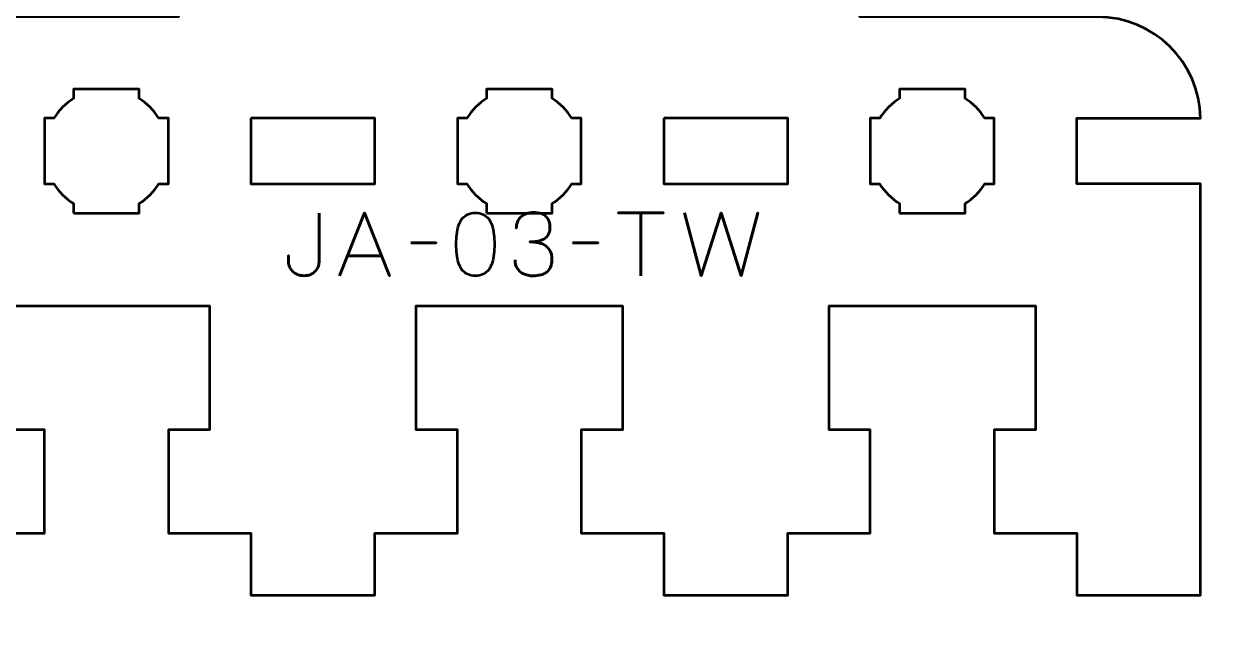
# Model space of a CAD drawing. Header units: centimetres. Extents: x -21 to 0, y -29.7 to 0.
# Drawn here: x -11 to -5.23, y -19.05 to -16.13 of the extents above; entities that cross this region are included whole.
import ezdxf

# ---------------------------------------------------------------- set-up
doc = ezdxf.new("R2010")
doc.units = ezdxf.units.CM
doc.header["$MEASUREMENT"] = 0
doc.layers.add('Layer 1', color=7, linetype='Continuous')

msp = doc.modelspace()

# ---------------------------------------------------------------- linework, layer by layer
at = {"layer": 'Layer 1', "color": 1, "lineweight": 53}
msp.add_open_spline([(-21.00003, -29.19995), (-21.00003, -29.19995), (-21.00003, -3.49992), (-21.00003, -3.49992), (-21.00003, -3.49992), (-21.00003, -3.41709), (-20.93286, -3.34992), (-20.85003, -3.34992), (-20.85003, -3.34992), (-20.7672, -3.34992), (-20.70003, -3.28275), (-20.70003, -3.19992), (-20.70003, -3.19992), (-20.70003, -3.11709), (-20.7672, -3.04992), (-20.85003, -3.04992), (-20.85003, -3.04992), (-20.93286, -3.04992), (-21.00003, -2.98275), (-21.00003, -2.89992), (-21.00003, -2.89992), (-21.00003, -2.81709), (-20.93286, -2.74992), (-20.85003, -2.74992), (-20.85003, -2.74992), (-20.7672, -2.74992), (-20.70003, -2.68275), (-20.70003, -2.59992), (-20.70003, -2.59992), (-20.70003, -2.51709), (-20.7672, -2.44992), (-20.85003, -2.44992), (-20.85003, -2.44992), (-20.93286, -2.44992), (-21.00003, -2.38275), (-21.00003, -2.29992), (-21.00003, -2.29992), (-21.00003, -2.21709), (-20.93286, -2.14992), (-20.85003, -2.14992), (-20.85003, -2.14992), (-20.7672, -2.14992), (-20.70003, -2.08275), (-20.70003, -1.99992), (-20.70003, -1.99992), (-20.70003, -1.91709), (-20.7672, -1.84992), (-20.85003, -1.84992), (-20.85003, -1.84992), (-20.93286, -1.84992), (-21.00003, -1.78275), (-21.00003, -1.69992), (-21.00003, -1.69992), (-21.00003, -1.61709), (-20.93286, -1.54992), (-20.85003, -1.54992), (-20.85003, -1.54992), (-20.7672, -1.54992), (-20.70003, -1.48275), (-20.70003, -1.39992), (-20.70003, -1.39992), (-20.70003, -1.31709), (-20.7672, -1.24992), (-20.85003, -1.24992), (-20.85003, -1.24992), (-20.93286, -1.24992), (-21.00003, -1.18275), (-21.00003, -1.09992), (-21.00003, -1.09992), (-21.00003, -1.09992), (-21.00003, -0.49992), (-21.00003, -0.49992), (-21.00003, -0.49992), (-21.00003, -0.22295), (-20.77694, 0.00004), (-20.49994, 0.00004), (-20.49994, 0.00004), (-20.49994, 0.00004), (-0.50008, 0.00004), (-0.50008, 0.00004), (-0.50008, 0.00004), (-0.22294, 0.00004), (0.00002, -0.22295), (0.00002, -0.49992), (0.00002, -0.49992), (0.00002, -0.49992), (0.00002, -29.19995), (0.00002, -29.19995), (0.00002, -29.19995), (0.00002, -29.47695), (-0.22294, -29.70004), (-0.50008, -29.70004), (-0.50008, -29.70004), (-0.50008, -29.70004), (-20.49994, -29.70004), (-20.49994, -29.70004), (-20.49994, -29.70004), (-20.77694, -29.70004), (-21.00003, -29.47695), (-21.00003, -29.19995)], degree=3, knots=[0, 0, 0, 0, 0.04, 0.04, 0.04, 0.04, 0.08, 0.08, 0.08, 0.08, 0.12, 0.12, 0.12, 0.12, 0.16, 0.16, 0.16, 0.16, 0.2, 0.2, 0.2, 0.2, 0.24, 0.24, 0.24, 0.24, 0.28, 0.28, 0.28, 0.28, 0.32, 0.32, 0.32, 0.32, 0.36, 0.36, 0.36, 0.36, 0.4, 0.4, 0.4, 0.4, 0.44, 0.44, 0.44, 0.44, 0.48, 0.48, 0.48, 0.48, 0.52, 0.52, 0.52, 0.52, 0.56, 0.56, 0.56, 0.56, 0.6, 0.6, 0.6, 0.6, 0.64, 0.64, 0.64, 0.64, 0.68, 0.68, 0.68, 0.68, 0.72, 0.72, 0.72, 0.72, 0.76, 0.76, 0.76, 0.76, 0.8, 0.8, 0.8, 0.8, 0.84, 0.84, 0.84, 0.84, 0.88, 0.88, 0.88, 0.88, 0.92, 0.92, 0.92, 0.92, 0.96, 0.96, 0.96, 0.96, 1, 1, 1, 1], dxfattribs=at)
at = {"layer": 'Layer 1', "lineweight": 53}
for points, knots in [([(-9.75005, -14.10001), (-10.02614, -14.10001), (-10.25005, -14.32392), (-10.25005, -14.60001), (-10.25005, -14.60001), (-10.25005, -14.60001), (-10.25005, -16.10001), (-10.25005, -16.10001), (-10.25005, -16.10001), (-10.25005, -16.10001), (-11.4001, -16.10001), (-11.4001, -16.10001), (-11.4001, -16.10001), (-11.67326, -16.10001), (-11.89532, -16.31921), (-11.9, -16.59126), (-11.9, -16.59126), (-11.9, -16.59126), (-11.3001, -16.59126), (-11.3001, -16.59126), (-11.3001, -16.59126), (-11.3001, -16.59126), (-11.3001, -16.90876), (-11.3001, -16.90876), (-11.3001, -16.90876), (-11.3001, -16.90876), (-11.89818, -16.90876), (-11.89818, -16.90876), (-11.89818, -16.90876), (-11.89818, -16.90876), (-11.8876, -18.90001), (-11.8876, -18.90001), (-11.8876, -18.90001), (-11.8876, -18.90001), (-11.3001, -18.90001), (-11.3001, -18.90001), (-11.3001, -18.90001), (-11.3001, -18.90001), (-11.3001, -18.60001), (-11.3001, -18.60001), (-11.3001, -18.60001), (-11.3001, -18.60001), (-10.90009, -18.60001), (-10.90009, -18.60001), (-10.90009, -18.60001), (-10.90009, -18.60001), (-10.90009, -18.10001), (-10.90009, -18.10001), (-10.90009, -18.10001), (-10.90009, -18.10001), (-11.10009, -18.1), (-11.10009, -18.1), (-11.10009, -18.1), (-11.10009, -18.1), (-11.10009, -17.50001), (-11.10009, -17.50001), (-11.10009, -17.50001), (-10.71676, -17.50001), (-10.48341, -17.50001), (-10.10008, -17.50001), (-10.10008, -17.50001), (-10.10008, -17.50001), (-10.10008, -18.1), (-10.10008, -18.1), (-10.10008, -18.1), (-10.10008, -18.1), (-10.30008, -18.10001), (-10.30008, -18.10001), (-10.30008, -18.10001), (-10.30008, -18.10001), (-10.30008, -18.60002), (-10.30008, -18.60002), (-10.30008, -18.60002), (-10.30008, -18.60002), (-9.90007, -18.60001), (-9.90007, -18.60001), (-9.90007, -18.60001), (-9.90007, -18.60001), (-9.90007, -18.90001), (-9.90007, -18.90001), (-9.90007, -18.90001), (-9.90007, -18.90001), (-9.30006, -18.90001), (-9.30006, -18.90001), (-9.30006, -18.90001), (-9.30006, -18.90001), (-9.30006, -18.60001), (-9.30006, -18.60001), (-9.30006, -18.60001), (-9.30006, -18.60001), (-8.90006, -18.60001), (-8.90006, -18.60001), (-8.90006, -18.60001), (-8.90006, -18.60001), (-8.90006, -18.10001), (-8.90006, -18.10001), (-8.90006, -18.10001), (-8.90006, -18.10001), (-9.10006, -18.1), (-9.10006, -18.1), (-9.10006, -18.1), (-9.10006, -18.1), (-9.10006, -17.50001), (-9.10006, -17.50001), (-9.10006, -17.50001), (-8.71672, -17.50001), (-8.48338, -17.50001), (-8.10004, -17.50001), (-8.10004, -17.50001), (-8.10004, -17.50001), (-8.10004, -18.1), (-8.10004, -18.1), (-8.10004, -18.1), (-8.10004, -18.1), (-8.30004, -18.10001), (-8.30004, -18.10001), (-8.30004, -18.10001), (-8.30004, -18.10001), (-8.30004, -18.60002), (-8.30004, -18.60002), (-8.30004, -18.60002), (-8.30004, -18.60002), (-7.90004, -18.60001), (-7.90004, -18.60001), (-7.90004, -18.60001), (-7.90004, -18.60001), (-7.90004, -18.90001), (-7.90004, -18.90001), (-7.90004, -18.90001), (-7.90004, -18.90001), (-7.30003, -18.90001), (-7.30003, -18.90001), (-7.30003, -18.90001), (-7.30003, -18.90001), (-7.30003, -18.60001), (-7.30003, -18.60001), (-7.30003, -18.60001), (-7.30003, -18.60001), (-6.90002, -18.60001), (-6.90002, -18.60001), (-6.90002, -18.60001), (-6.90002, -18.60001), (-6.90002, -18.10001), (-6.90002, -18.10001), (-6.90002, -18.10001), (-6.90002, -18.10001), (-7.10002, -18.1), (-7.10002, -18.1), (-7.10002, -18.1), (-7.10002, -18.1), (-7.10002, -17.50001), (-7.10002, -17.50001), (-7.10002, -17.50001), (-6.71669, -17.50001), (-6.48334, -17.50001), (-6.10001, -17.50001), (-6.10001, -17.50001), (-6.10001, -17.50001), (-6.10001, -18.1), (-6.10001, -18.1), (-6.10001, -18.1), (-6.10001, -18.1), (-6.30001, -18.10001), (-6.30001, -18.10001), (-6.30001, -18.10001), (-6.30001, -18.10001), (-6.30001, -18.60002), (-6.30001, -18.60002), (-6.30001, -18.60002), (-6.30001, -18.60002), (-5.9, -18.60001), (-5.9, -18.60001), (-5.9, -18.60001), (-5.9, -18.60001), (-5.9, -18.90001), (-5.9, -18.90001), (-5.9, -18.90001), (-5.9, -18.90001), (-5.29999, -18.90001), (-5.29999, -18.90001), (-5.29999, -18.90001), (-5.29999, -18.90001), (-5.29999, -18.60001), (-5.29999, -18.60001), (-5.29999, -18.60001), (-5.29999, -18.60001), (-5.29999, -18.60002), (-5.29999, -18.60002), (-5.29999, -18.60002), (-5.29999, -18.60002), (-5.29999, -16.90876), (-5.29999, -16.90876), (-5.29999, -16.90876), (-5.29999, -16.90876), (-5.9, -16.90876), (-5.9, -16.90876), (-5.9, -16.90876), (-5.9, -16.90876), (-5.9, -16.59126), (-5.9, -16.59126), (-5.9, -16.59126), (-5.9, -16.59126), (-5.3001, -16.59126), (-5.3001, -16.59126), (-5.3001, -16.59126), (-5.30478, -16.31921), (-5.52684, -16.10001), (-5.8, -16.10001), (-5.8, -16.10001), (-5.8, -16.10001), (-6.95005, -16.10001), (-6.95005, -16.10001), (-6.95005, -16.10001), (-6.95005, -16.10001), (-6.95005, -14.60001), (-6.95005, -14.60001), (-6.95005, -14.60001), (-6.95005, -14.32392), (-7.17396, -14.10001), (-7.45005, -14.10001)], [0, 0, 0, 0, 0.0181818, 0.0181818, 0.0181818, 0.0181818, 0.0363636, 0.0363636, 0.0363636, 0.0363636, 0.0545455, 0.0545455, 0.0545455, 0.0545455, 0.0727273, 0.0727273, 0.0727273, 0.0727273, 0.0909091, 0.0909091, 0.0909091, 0.0909091, 0.1090909, 0.1090909, 0.1090909, 0.1090909, 0.1272727, 0.1272727, 0.1272727, 0.1272727, 0.1454545, 0.1454545, 0.1454545, 0.1454545, 0.1636364, 0.1636364, 0.1636364, 0.1636364, 0.1818182, 0.1818182, 0.1818182, 0.1818182, 0.2, 0.2, 0.2, 0.2, 0.2181818, 0.2181818, 0.2181818, 0.2181818, 0.2363636, 0.2363636, 0.2363636, 0.2363636, 0.2545455, 0.2545455, 0.2545455, 0.2545455, 0.2727273, 0.2727273, 0.2727273, 0.2727273, 0.2909091, 0.2909091, 0.2909091, 0.2909091, 0.3090909, 0.3090909, 0.3090909, 0.3090909, 0.3272727, 0.3272727, 0.3272727, 0.3272727, 0.3454545, 0.3454545, 0.3454545, 0.3454545, 0.3636364, 0.3636364, 0.3636364, 0.3636364, 0.3818182, 0.3818182, 0.3818182, 0.3818182, 0.4, 0.4, 0.4, 0.4, 0.4181818, 0.4181818, 0.4181818, 0.4181818, 0.4363636, 0.4363636, 0.4363636, 0.4363636, 0.4545455, 0.4545455, 0.4545455, 0.4545455, 0.4727273, 0.4727273, 0.4727273, 0.4727273, 0.4909091, 0.4909091, 0.4909091, 0.4909091, 0.5090909, 0.5090909, 0.5090909, 0.5090909, 0.5272727, 0.5272727, 0.5272727, 0.5272727, 0.5454545, 0.5454545, 0.5454545, 0.5454545, 0.5636364, 0.5636364, 0.5636364, 0.5636364, 0.5818182, 0.5818182, 0.5818182, 0.5818182, 0.6, 0.6, 0.6, 0.6, 0.6181818, 0.6181818, 0.6181818, 0.6181818, 0.6363636, 0.6363636, 0.6363636, 0.6363636, 0.6545455, 0.6545455, 0.6545455, 0.6545455, 0.6727273, 0.6727273, 0.6727273, 0.6727273, 0.6909091, 0.6909091, 0.6909091, 0.6909091, 0.7090909, 0.7090909, 0.7090909, 0.7090909, 0.7272727, 0.7272727, 0.7272727, 0.7272727, 0.7454545, 0.7454545, 0.7454545, 0.7454545, 0.7636364, 0.7636364, 0.7636364, 0.7636364, 0.7818182, 0.7818182, 0.7818182, 0.7818182, 0.8, 0.8, 0.8, 0.8, 0.8181818, 0.8181818, 0.8181818, 0.8181818, 0.8363636, 0.8363636, 0.8363636, 0.8363636, 0.8545455, 0.8545455, 0.8545455, 0.8545455, 0.8727273, 0.8727273, 0.8727273, 0.8727273, 0.8909091, 0.8909091, 0.8909091, 0.8909091, 0.9090909, 0.9090909, 0.9090909, 0.9090909, 0.9272727, 0.9272727, 0.9272727, 0.9272727, 0.9454545, 0.9454545, 0.9454545, 0.9454545, 0.9636364, 0.9636364, 0.9636364, 0.9636364, 0.9818182, 0.9818182, 0.9818182, 0.9818182, 1, 1, 1, 1]), ([(-10.75884, -17.05001), (-10.75884, -17.05001), (-10.75884, -17.00457), (-10.75884, -17.00457), (-10.75884, -17.00457), (-10.7976, -16.98034), (-10.83042, -16.94751), (-10.85465, -16.90876), (-10.85465, -16.90876), (-10.85465, -16.90876), (-10.90009, -16.90876), (-10.90009, -16.90876), (-10.90009, -16.90876), (-10.90009, -16.90876), (-10.90009, -16.75001), (-10.90009, -16.75001), (-10.90009, -16.75001), (-10.90009, -16.75001), (-10.90009, -16.59126), (-10.90009, -16.59126), (-10.90009, -16.59126), (-10.90009, -16.59126), (-10.85465, -16.59126), (-10.85465, -16.59126), (-10.85465, -16.59126), (-10.83042, -16.55251), (-10.7976, -16.51968), (-10.75884, -16.49545), (-10.75884, -16.49545), (-10.75884, -16.49545), (-10.75884, -16.45001), (-10.75884, -16.45001), (-10.75884, -16.45001), (-10.75884, -16.45001), (-10.60008, -16.45001), (-10.60008, -16.45001), (-10.60008, -16.45001), (-10.60008, -16.45001), (-10.44133, -16.45001), (-10.44133, -16.45001), (-10.44133, -16.45001), (-10.44133, -16.45001), (-10.44133, -16.49545), (-10.44133, -16.49545), (-10.44133, -16.49545), (-10.40257, -16.51968), (-10.36975, -16.55251), (-10.34552, -16.59126), (-10.34552, -16.59126), (-10.34552, -16.59126), (-10.30008, -16.59126), (-10.30008, -16.59126), (-10.30008, -16.59126), (-10.30008, -16.59126), (-10.30008, -16.75001), (-10.30008, -16.75001), (-10.30008, -16.75001), (-10.30008, -16.75001), (-10.30008, -16.90876), (-10.30008, -16.90876), (-10.30008, -16.90876), (-10.30008, -16.90876), (-10.34552, -16.90876), (-10.34552, -16.90876), (-10.34552, -16.90876), (-10.36975, -16.94751), (-10.40257, -16.98034), (-10.44133, -17.00457), (-10.44133, -17.00457), (-10.44133, -17.00457), (-10.44133, -17.05001), (-10.44133, -17.05001), (-10.44133, -17.05001), (-10.44133, -17.05001), (-10.60008, -17.05001), (-10.60008, -17.05001), (-10.60008, -17.05001), (-10.60008, -17.05001), (-10.75884, -17.05001), (-10.75884, -17.05001)], [0, 0, 0, 0, 0.05, 0.05, 0.05, 0.05, 0.1, 0.1, 0.1, 0.1, 0.15, 0.15, 0.15, 0.15, 0.2, 0.2, 0.2, 0.2, 0.25, 0.25, 0.25, 0.25, 0.3, 0.3, 0.3, 0.3, 0.35, 0.35, 0.35, 0.35, 0.4, 0.4, 0.4, 0.4, 0.45, 0.45, 0.45, 0.45, 0.5, 0.5, 0.5, 0.5, 0.55, 0.55, 0.55, 0.55, 0.6, 0.6, 0.6, 0.6, 0.65, 0.65, 0.65, 0.65, 0.7, 0.7, 0.7, 0.7, 0.75, 0.75, 0.75, 0.75, 0.8, 0.8, 0.8, 0.8, 0.85, 0.85, 0.85, 0.85, 0.9, 0.9, 0.9, 0.9, 0.95, 0.95, 0.95, 0.95, 1, 1, 1, 1]), ([(-8.7588, -17.05001), (-8.7588, -17.05001), (-8.7588, -17.00457), (-8.7588, -17.00457), (-8.7588, -17.00457), (-8.79756, -16.98034), (-8.83038, -16.94751), (-8.85461, -16.90876), (-8.85461, -16.90876), (-8.85461, -16.90876), (-8.90006, -16.90876), (-8.90006, -16.90876), (-8.90006, -16.90876), (-8.90006, -16.90876), (-8.90006, -16.75001), (-8.90006, -16.75001), (-8.90006, -16.75001), (-8.90006, -16.75001), (-8.90006, -16.59126), (-8.90006, -16.59126), (-8.90006, -16.59126), (-8.90006, -16.59126), (-8.85461, -16.59126), (-8.85461, -16.59126), (-8.85461, -16.59126), (-8.83038, -16.55251), (-8.79756, -16.51968), (-8.7588, -16.49545), (-8.7588, -16.49545), (-8.7588, -16.49545), (-8.7588, -16.45001), (-8.7588, -16.45001), (-8.7588, -16.45001), (-8.7588, -16.45001), (-8.60005, -16.45001), (-8.60005, -16.45001), (-8.60005, -16.45001), (-8.60005, -16.45001), (-8.4413, -16.45001), (-8.4413, -16.45001), (-8.4413, -16.45001), (-8.4413, -16.45001), (-8.4413, -16.49545), (-8.4413, -16.49545), (-8.4413, -16.49545), (-8.40254, -16.51968), (-8.36972, -16.55251), (-8.34549, -16.59126), (-8.34549, -16.59126), (-8.34549, -16.59126), (-8.30004, -16.59126), (-8.30004, -16.59126), (-8.30004, -16.59126), (-8.30004, -16.59126), (-8.30004, -16.75001), (-8.30004, -16.75001), (-8.30004, -16.75001), (-8.30004, -16.75001), (-8.30004, -16.90876), (-8.30004, -16.90876), (-8.30004, -16.90876), (-8.30004, -16.90876), (-8.34549, -16.90876), (-8.34549, -16.90876), (-8.34549, -16.90876), (-8.36972, -16.94751), (-8.40254, -16.98034), (-8.4413, -17.00457), (-8.4413, -17.00457), (-8.4413, -17.00457), (-8.4413, -17.05001), (-8.4413, -17.05001), (-8.4413, -17.05001), (-8.4413, -17.05001), (-8.60005, -17.05001), (-8.60005, -17.05001), (-8.60005, -17.05001), (-8.60005, -17.05001), (-8.7588, -17.05001), (-8.7588, -17.05001)], [0, 0, 0, 0, 0.05, 0.05, 0.05, 0.05, 0.1, 0.1, 0.1, 0.1, 0.15, 0.15, 0.15, 0.15, 0.2, 0.2, 0.2, 0.2, 0.25, 0.25, 0.25, 0.25, 0.3, 0.3, 0.3, 0.3, 0.35, 0.35, 0.35, 0.35, 0.4, 0.4, 0.4, 0.4, 0.45, 0.45, 0.45, 0.45, 0.5, 0.5, 0.5, 0.5, 0.55, 0.55, 0.55, 0.55, 0.6, 0.6, 0.6, 0.6, 0.65, 0.65, 0.65, 0.65, 0.7, 0.7, 0.7, 0.7, 0.75, 0.75, 0.75, 0.75, 0.8, 0.8, 0.8, 0.8, 0.85, 0.85, 0.85, 0.85, 0.9, 0.9, 0.9, 0.9, 0.95, 0.95, 0.95, 0.95, 1, 1, 1, 1]), ([(-6.75877, -17.05001), (-6.75877, -17.05001), (-6.75877, -17.00457), (-6.75877, -17.00457), (-6.75877, -17.00457), (-6.79753, -16.98034), (-6.83035, -16.94751), (-6.85458, -16.90876), (-6.85458, -16.90876), (-6.85458, -16.90876), (-6.90002, -16.90876), (-6.90002, -16.90876), (-6.90002, -16.90876), (-6.90002, -16.90876), (-6.90002, -16.75001), (-6.90002, -16.75001), (-6.90002, -16.75001), (-6.90002, -16.75001), (-6.90002, -16.59126), (-6.90002, -16.59126), (-6.90002, -16.59126), (-6.90002, -16.59126), (-6.85458, -16.59126), (-6.85458, -16.59126), (-6.85458, -16.59126), (-6.83035, -16.55251), (-6.79753, -16.51968), (-6.75877, -16.49545), (-6.75877, -16.49545), (-6.75877, -16.49545), (-6.75877, -16.45001), (-6.75877, -16.45001), (-6.75877, -16.45001), (-6.75877, -16.45001), (-6.60002, -16.45001), (-6.60002, -16.45001), (-6.60002, -16.45001), (-6.60002, -16.45001), (-6.44126, -16.45001), (-6.44126, -16.45001), (-6.44126, -16.45001), (-6.44126, -16.45001), (-6.44126, -16.49545), (-6.44126, -16.49545), (-6.44126, -16.49545), (-6.4025, -16.51968), (-6.36968, -16.55251), (-6.34545, -16.59126), (-6.34545, -16.59126), (-6.34545, -16.59126), (-6.30001, -16.59126), (-6.30001, -16.59126), (-6.30001, -16.59126), (-6.30001, -16.59126), (-6.30001, -16.75001), (-6.30001, -16.75001), (-6.30001, -16.75001), (-6.30001, -16.75001), (-6.30001, -16.90876), (-6.30001, -16.90876), (-6.30001, -16.90876), (-6.30001, -16.90876), (-6.34545, -16.90876), (-6.34545, -16.90876), (-6.34545, -16.90876), (-6.36968, -16.94751), (-6.4025, -16.98034), (-6.44126, -17.00457), (-6.44126, -17.00457), (-6.44126, -17.00457), (-6.44126, -17.05001), (-6.44126, -17.05001), (-6.44126, -17.05001), (-6.44126, -17.05001), (-6.60002, -17.05001), (-6.60002, -17.05001), (-6.60002, -17.05001), (-6.60002, -17.05001), (-6.75877, -17.05001), (-6.75877, -17.05001)], [0, 0, 0, 0, 0.05, 0.05, 0.05, 0.05, 0.1, 0.1, 0.1, 0.1, 0.15, 0.15, 0.15, 0.15, 0.2, 0.2, 0.2, 0.2, 0.25, 0.25, 0.25, 0.25, 0.3, 0.3, 0.3, 0.3, 0.35, 0.35, 0.35, 0.35, 0.4, 0.4, 0.4, 0.4, 0.45, 0.45, 0.45, 0.45, 0.5, 0.5, 0.5, 0.5, 0.55, 0.55, 0.55, 0.55, 0.6, 0.6, 0.6, 0.6, 0.65, 0.65, 0.65, 0.65, 0.7, 0.7, 0.7, 0.7, 0.75, 0.75, 0.75, 0.75, 0.8, 0.8, 0.8, 0.8, 0.85, 0.85, 0.85, 0.85, 0.9, 0.9, 0.9, 0.9, 0.95, 0.95, 0.95, 0.95, 1, 1, 1, 1]), ([(-9.90007, -16.59126), (-9.90007, -16.59126), (-9.30006, -16.59126), (-9.30006, -16.59126), (-9.30006, -16.59126), (-9.30006, -16.59126), (-9.30006, -16.90876), (-9.30006, -16.90876), (-9.30006, -16.90876), (-9.30006, -16.90876), (-9.90007, -16.90876), (-9.90007, -16.90876), (-9.90007, -16.90876), (-9.90007, -16.90876), (-9.90007, -16.59126), (-9.90007, -16.59126)], [0, 0, 0, 0, 0.25, 0.25, 0.25, 0.25, 0.5, 0.5, 0.5, 0.5, 0.75, 0.75, 0.75, 0.75, 1, 1, 1, 1]), ([(-7.90004, -16.59126), (-7.90004, -16.59126), (-7.30003, -16.59126), (-7.30003, -16.59126), (-7.30003, -16.59126), (-7.30003, -16.59126), (-7.30003, -16.90876), (-7.30003, -16.90876), (-7.30003, -16.90876), (-7.30003, -16.90876), (-7.90004, -16.90876), (-7.90004, -16.90876), (-7.90004, -16.90876), (-7.90004, -16.90876), (-7.90004, -16.59126), (-7.90004, -16.59126)], [0, 0, 0, 0, 0.25, 0.25, 0.25, 0.25, 0.5, 0.5, 0.5, 0.5, 0.75, 0.75, 0.75, 0.75, 1, 1, 1, 1])]:
    msp.add_open_spline(points, degree=3, knots=knots, dxfattribs=at)
at = {"layer": 'Layer 1', "color": 5, "lineweight": 53}
for points, knots in [([(-9.5697, -17.05037), (-9.5697, -17.05037), (-9.57012, -17.28744), (-9.57012, -17.28744), (-9.57012, -17.28744), (-9.57012, -17.29513), (-9.57175, -17.30289), (-9.57485, -17.31058), (-9.57485, -17.31058), (-9.57803, -17.31834), (-9.58268, -17.3254), (-9.58882, -17.33189), (-9.58882, -17.33189), (-9.59503, -17.33831), (-9.60258, -17.34353), (-9.61154, -17.34741), (-9.61154, -17.34741), (-9.62057, -17.35136), (-9.63087, -17.35334), (-9.64251, -17.35348), (-9.64251, -17.35348), (-9.65416, -17.35348), (-9.66467, -17.35157), (-9.67398, -17.34783), (-9.67398, -17.34783), (-9.6833, -17.34402), (-9.69127, -17.33894), (-9.69783, -17.33252), (-9.69783, -17.33252), (-9.70446, -17.3261), (-9.70947, -17.31905), (-9.713, -17.31121), (-9.713, -17.31121), (-9.71653, -17.30338), (-9.71829, -17.29548), (-9.71829, -17.28744), (-9.71829, -17.28744), (-9.71829, -17.28744), (-9.71829, -17.25611), (-9.71829, -17.25611), (-9.71829, -17.25611), (-9.71829, -17.25611), (-9.71829, -17.28744), (-9.71829, -17.28744), (-9.71829, -17.28744), (-9.71829, -17.29548), (-9.71653, -17.30338), (-9.713, -17.31121), (-9.713, -17.31121), (-9.70947, -17.31905), (-9.70446, -17.3261), (-9.69783, -17.33252), (-9.69783, -17.33252), (-9.69127, -17.33894), (-9.6833, -17.34402), (-9.67398, -17.34783), (-9.67398, -17.34783), (-9.66467, -17.35157), (-9.65416, -17.35348), (-9.64251, -17.35348), (-9.64251, -17.35348), (-9.63087, -17.35334), (-9.62057, -17.35136), (-9.61154, -17.34741), (-9.61154, -17.34741), (-9.60258, -17.34353), (-9.59503, -17.33831), (-9.58882, -17.33189), (-9.58882, -17.33189), (-9.58268, -17.3254), (-9.57803, -17.31834), (-9.57485, -17.31058), (-9.57485, -17.31058), (-9.57175, -17.30289), (-9.57012, -17.29513), (-9.57012, -17.28744), (-9.57012, -17.28744), (-9.57012, -17.28744), (-9.5697, -17.05037), (-9.5697, -17.05037)], [0, 0, 0, 0, 0.05, 0.05, 0.05, 0.05, 0.1, 0.1, 0.1, 0.1, 0.15, 0.15, 0.15, 0.15, 0.2, 0.2, 0.2, 0.2, 0.25, 0.25, 0.25, 0.25, 0.3, 0.3, 0.3, 0.3, 0.35, 0.35, 0.35, 0.35, 0.4, 0.4, 0.4, 0.4, 0.45, 0.45, 0.45, 0.45, 0.5, 0.5, 0.5, 0.5, 0.55, 0.55, 0.55, 0.55, 0.6, 0.6, 0.6, 0.6, 0.65, 0.65, 0.65, 0.65, 0.7, 0.7, 0.7, 0.7, 0.75, 0.75, 0.75, 0.75, 0.8, 0.8, 0.8, 0.8, 0.85, 0.85, 0.85, 0.85, 0.9, 0.9, 0.9, 0.9, 0.95, 0.95, 0.95, 0.95, 1, 1, 1, 1]), ([(-9.47149, -17.3539), (-9.47149, -17.3539), (-9.35042, -17.04868), (-9.35042, -17.04868), (-9.35042, -17.04868), (-9.35042, -17.04868), (-9.22892, -17.3539), (-9.22892, -17.3539), (-9.22892, -17.3539), (-9.22892, -17.3539), (-9.35042, -17.04868), (-9.35042, -17.04868), (-9.35042, -17.04868), (-9.35042, -17.04868), (-9.47149, -17.3539), (-9.47149, -17.3539)], [0, 0, 0, 0, 0.25, 0.25, 0.25, 0.25, 0.5, 0.5, 0.5, 0.5, 0.75, 0.75, 0.75, 0.75, 1, 1, 1, 1]), ([(-8.8132, -17.3539), (-8.79839, -17.35383), (-8.78562, -17.35122), (-8.77496, -17.34614), (-8.77496, -17.34614), (-8.76438, -17.34106), (-8.75556, -17.33379), (-8.74851, -17.32455), (-8.74851, -17.32455), (-8.74152, -17.31524), (-8.73602, -17.30423), (-8.73193, -17.29153), (-8.73193, -17.29153), (-8.7279, -17.27883), (-8.72501, -17.26493), (-8.72339, -17.24969), (-8.72339, -17.24969), (-8.72169, -17.23445), (-8.72085, -17.21843), (-8.72092, -17.2015), (-8.72092, -17.2015), (-8.72085, -17.18464), (-8.72169, -17.16862), (-8.72339, -17.15345), (-8.72339, -17.15345), (-8.72501, -17.13828), (-8.7279, -17.12431), (-8.73193, -17.11161), (-8.73193, -17.11161), (-8.73602, -17.09898), (-8.74152, -17.08798), (-8.74851, -17.07859), (-8.74851, -17.07859), (-8.75556, -17.06928), (-8.76438, -17.06201), (-8.77496, -17.05693), (-8.77496, -17.05693), (-8.78562, -17.05178), (-8.79839, -17.04917), (-8.8132, -17.0491), (-8.8132, -17.0491), (-8.82802, -17.04917), (-8.84079, -17.05178), (-8.85145, -17.05693), (-8.85145, -17.05693), (-8.86203, -17.06201), (-8.87085, -17.06928), (-8.8779, -17.07859), (-8.8779, -17.07859), (-8.88489, -17.08798), (-8.89039, -17.09898), (-8.89448, -17.11161), (-8.89448, -17.11161), (-8.89851, -17.12431), (-8.9014, -17.13828), (-8.90302, -17.15345), (-8.90302, -17.15345), (-8.90471, -17.16862), (-8.90556, -17.18464), (-8.90549, -17.2015), (-8.90549, -17.2015), (-8.90556, -17.21843), (-8.90471, -17.23445), (-8.90302, -17.24969), (-8.90302, -17.24969), (-8.9014, -17.26493), (-8.89851, -17.27883), (-8.89448, -17.29153), (-8.89448, -17.29153), (-8.89039, -17.30423), (-8.88489, -17.31524), (-8.8779, -17.32455), (-8.8779, -17.32455), (-8.87085, -17.33379), (-8.86203, -17.34106), (-8.85145, -17.34614), (-8.85145, -17.34614), (-8.84079, -17.35122), (-8.82802, -17.35383), (-8.8132, -17.3539)], [0, 0, 0, 0, 0.05, 0.05, 0.05, 0.05, 0.1, 0.1, 0.1, 0.1, 0.15, 0.15, 0.15, 0.15, 0.2, 0.2, 0.2, 0.2, 0.25, 0.25, 0.25, 0.25, 0.3, 0.3, 0.3, 0.3, 0.35, 0.35, 0.35, 0.35, 0.4, 0.4, 0.4, 0.4, 0.45, 0.45, 0.45, 0.45, 0.5, 0.5, 0.5, 0.5, 0.55, 0.55, 0.55, 0.55, 0.6, 0.6, 0.6, 0.6, 0.65, 0.65, 0.65, 0.65, 0.7, 0.7, 0.7, 0.7, 0.75, 0.75, 0.75, 0.75, 0.8, 0.8, 0.8, 0.8, 0.85, 0.85, 0.85, 0.85, 0.9, 0.9, 0.9, 0.9, 0.95, 0.95, 0.95, 0.95, 1, 1, 1, 1]), ([(-8.8132, -17.3539), (-8.79839, -17.35383), (-8.78562, -17.35122), (-8.77496, -17.34614), (-8.77496, -17.34614), (-8.76438, -17.34106), (-8.75556, -17.33379), (-8.74851, -17.32455), (-8.74851, -17.32455), (-8.74152, -17.31524), (-8.73602, -17.30423), (-8.73193, -17.29153), (-8.73193, -17.29153), (-8.7279, -17.27883), (-8.72501, -17.26493), (-8.72339, -17.24969), (-8.72339, -17.24969), (-8.72169, -17.23445), (-8.72085, -17.21843), (-8.72092, -17.2015), (-8.72092, -17.2015), (-8.72085, -17.18464), (-8.72169, -17.16862), (-8.72339, -17.15345), (-8.72339, -17.15345), (-8.72501, -17.13828), (-8.7279, -17.12431), (-8.73193, -17.11161), (-8.73193, -17.11161), (-8.73602, -17.09898), (-8.74152, -17.08798), (-8.74851, -17.07859), (-8.74851, -17.07859), (-8.75556, -17.06928), (-8.76438, -17.06201), (-8.77496, -17.05693), (-8.77496, -17.05693), (-8.78562, -17.05178), (-8.79839, -17.04917), (-8.8132, -17.0491), (-8.8132, -17.0491), (-8.82802, -17.04917), (-8.84079, -17.05178), (-8.85145, -17.05693), (-8.85145, -17.05693), (-8.86203, -17.06201), (-8.87085, -17.06928), (-8.8779, -17.07859), (-8.8779, -17.07859), (-8.88489, -17.08798), (-8.89039, -17.09898), (-8.89448, -17.11161), (-8.89448, -17.11161), (-8.89851, -17.12431), (-8.9014, -17.13828), (-8.90302, -17.15345), (-8.90302, -17.15345), (-8.90471, -17.16862), (-8.90556, -17.18464), (-8.90549, -17.2015), (-8.90549, -17.2015), (-8.90556, -17.21843), (-8.90471, -17.23445), (-8.90302, -17.24969), (-8.90302, -17.24969), (-8.9014, -17.26493), (-8.89851, -17.27883), (-8.89448, -17.29153), (-8.89448, -17.29153), (-8.89039, -17.30423), (-8.88489, -17.31524), (-8.8779, -17.32455), (-8.8779, -17.32455), (-8.87085, -17.33379), (-8.86203, -17.34106), (-8.85145, -17.34614), (-8.85145, -17.34614), (-8.84079, -17.35122), (-8.82802, -17.35383), (-8.8132, -17.3539)], [0, 0, 0, 0, 0.05, 0.05, 0.05, 0.05, 0.1, 0.1, 0.1, 0.1, 0.15, 0.15, 0.15, 0.15, 0.2, 0.2, 0.2, 0.2, 0.25, 0.25, 0.25, 0.25, 0.3, 0.3, 0.3, 0.3, 0.35, 0.35, 0.35, 0.35, 0.4, 0.4, 0.4, 0.4, 0.45, 0.45, 0.45, 0.45, 0.5, 0.5, 0.5, 0.5, 0.55, 0.55, 0.55, 0.55, 0.6, 0.6, 0.6, 0.6, 0.65, 0.65, 0.65, 0.65, 0.7, 0.7, 0.7, 0.7, 0.75, 0.75, 0.75, 0.75, 0.8, 0.8, 0.8, 0.8, 0.85, 0.85, 0.85, 0.85, 0.9, 0.9, 0.9, 0.9, 0.95, 0.95, 0.95, 0.95, 1, 1, 1, 1]), ([(-8.62058, -17.27728), (-8.62051, -17.29252), (-8.61698, -17.30578), (-8.61, -17.31728), (-8.61, -17.31728), (-8.60301, -17.32871), (-8.59306, -17.33767), (-8.58008, -17.34409), (-8.58008, -17.34409), (-8.5671, -17.35051), (-8.55151, -17.35376), (-8.53337, -17.3539), (-8.53337, -17.3539), (-8.51976, -17.3539), (-8.50741, -17.35249), (-8.49619, -17.34953), (-8.49619, -17.34953), (-8.48504, -17.34656), (-8.47545, -17.34198), (-8.46733, -17.3357), (-8.46733, -17.3357), (-8.45922, -17.32942), (-8.45301, -17.3213), (-8.44857, -17.31143), (-8.44857, -17.31143), (-8.44419, -17.30148), (-8.44201, -17.28955), (-8.44194, -17.27558), (-8.44194, -17.27558), (-8.44186, -17.25696), (-8.44567, -17.24122), (-8.45322, -17.22845), (-8.45322, -17.22845), (-8.46077, -17.21568), (-8.47249, -17.20609), (-8.48822, -17.19953), (-8.48822, -17.19953), (-8.50395, -17.19296), (-8.52413, -17.18965), (-8.54861, -17.18965), (-8.54861, -17.18965), (-8.53034, -17.18972), (-8.51503, -17.18803), (-8.50254, -17.18457), (-8.50254, -17.18457), (-8.49012, -17.18111), (-8.48018, -17.17624), (-8.4727, -17.16989), (-8.4727, -17.16989), (-8.46522, -17.16361), (-8.45979, -17.15613), (-8.45654, -17.14753), (-8.45654, -17.14753), (-8.45322, -17.13899), (-8.4516, -17.12961), (-8.45167, -17.11938), (-8.45167, -17.11938), (-8.4516, -17.10914), (-8.45301, -17.09969), (-8.45583, -17.09094), (-8.45583, -17.09094), (-8.45859, -17.08219), (-8.4631, -17.0745), (-8.46924, -17.06794), (-8.46924, -17.06794), (-8.47538, -17.06138), (-8.48349, -17.05623), (-8.49344, -17.05256), (-8.49344, -17.05256), (-8.50346, -17.04889), (-8.51567, -17.04706), (-8.52999, -17.04699), (-8.52999, -17.04699), (-8.54424, -17.04706), (-8.55673, -17.04917), (-8.56731, -17.05327), (-8.56731, -17.05327), (-8.57797, -17.05736), (-8.58671, -17.06293), (-8.59377, -17.07006), (-8.59377, -17.07006), (-8.60075, -17.07718), (-8.60598, -17.0853), (-8.60943, -17.09447), (-8.60943, -17.09447), (-8.61296, -17.10364), (-8.61465, -17.11338), (-8.61465, -17.12361), (-8.61465, -17.12361), (-8.61465, -17.11338), (-8.61296, -17.10364), (-8.60943, -17.09447), (-8.60943, -17.09447), (-8.60598, -17.0853), (-8.60075, -17.07718), (-8.59377, -17.07006), (-8.59377, -17.07006), (-8.58671, -17.06293), (-8.57797, -17.05736), (-8.56731, -17.05327), (-8.56731, -17.05327), (-8.55673, -17.04917), (-8.54424, -17.04706), (-8.52999, -17.04699), (-8.52999, -17.04699), (-8.51567, -17.04706), (-8.50346, -17.04889), (-8.49344, -17.05256), (-8.49344, -17.05256), (-8.48349, -17.05623), (-8.47538, -17.06138), (-8.46924, -17.06794), (-8.46924, -17.06794), (-8.4631, -17.0745), (-8.45859, -17.08219), (-8.45583, -17.09094), (-8.45583, -17.09094), (-8.45301, -17.09969), (-8.4516, -17.10914), (-8.45167, -17.11938), (-8.45167, -17.11938), (-8.4516, -17.12961), (-8.45322, -17.13899), (-8.45654, -17.14753), (-8.45654, -17.14753), (-8.45979, -17.15613), (-8.46522, -17.16361), (-8.4727, -17.16989), (-8.4727, -17.16989), (-8.48018, -17.17624), (-8.49012, -17.18111), (-8.50254, -17.18457), (-8.50254, -17.18457), (-8.51503, -17.18803), (-8.53034, -17.18972), (-8.54861, -17.18965), (-8.54861, -17.18965), (-8.52413, -17.18965), (-8.50395, -17.19296), (-8.48822, -17.19953), (-8.48822, -17.19953), (-8.47249, -17.20609), (-8.46077, -17.21568), (-8.45322, -17.22845), (-8.45322, -17.22845), (-8.44567, -17.24122), (-8.44186, -17.25696), (-8.44194, -17.27558), (-8.44194, -17.27558), (-8.44201, -17.28955), (-8.44419, -17.30148), (-8.44857, -17.31143), (-8.44857, -17.31143), (-8.45301, -17.3213), (-8.45922, -17.32942), (-8.46733, -17.3357), (-8.46733, -17.3357), (-8.47545, -17.34198), (-8.48504, -17.34656), (-8.49619, -17.34953), (-8.49619, -17.34953), (-8.50741, -17.35249), (-8.51976, -17.3539), (-8.53337, -17.3539), (-8.53337, -17.3539), (-8.55151, -17.35376), (-8.5671, -17.35051), (-8.58008, -17.34409), (-8.58008, -17.34409), (-8.59306, -17.33767), (-8.60301, -17.32871), (-8.61, -17.31728), (-8.61, -17.31728), (-8.61698, -17.30578), (-8.62051, -17.29252), (-8.62058, -17.27728)], [0, 0, 0, 0, 0.0227273, 0.0227273, 0.0227273, 0.0227273, 0.0454545, 0.0454545, 0.0454545, 0.0454545, 0.0681818, 0.0681818, 0.0681818, 0.0681818, 0.0909091, 0.0909091, 0.0909091, 0.0909091, 0.1136364, 0.1136364, 0.1136364, 0.1136364, 0.1363636, 0.1363636, 0.1363636, 0.1363636, 0.1590909, 0.1590909, 0.1590909, 0.1590909, 0.1818182, 0.1818182, 0.1818182, 0.1818182, 0.2045455, 0.2045455, 0.2045455, 0.2045455, 0.2272727, 0.2272727, 0.2272727, 0.2272727, 0.25, 0.25, 0.25, 0.25, 0.2727273, 0.2727273, 0.2727273, 0.2727273, 0.2954545, 0.2954545, 0.2954545, 0.2954545, 0.3181818, 0.3181818, 0.3181818, 0.3181818, 0.3409091, 0.3409091, 0.3409091, 0.3409091, 0.3636364, 0.3636364, 0.3636364, 0.3636364, 0.3863636, 0.3863636, 0.3863636, 0.3863636, 0.4090909, 0.4090909, 0.4090909, 0.4090909, 0.4318182, 0.4318182, 0.4318182, 0.4318182, 0.4545455, 0.4545455, 0.4545455, 0.4545455, 0.4772727, 0.4772727, 0.4772727, 0.4772727, 0.5, 0.5, 0.5, 0.5, 0.5227273, 0.5227273, 0.5227273, 0.5227273, 0.5454545, 0.5454545, 0.5454545, 0.5454545, 0.5681818, 0.5681818, 0.5681818, 0.5681818, 0.5909091, 0.5909091, 0.5909091, 0.5909091, 0.6136364, 0.6136364, 0.6136364, 0.6136364, 0.6363636, 0.6363636, 0.6363636, 0.6363636, 0.6590909, 0.6590909, 0.6590909, 0.6590909, 0.6818182, 0.6818182, 0.6818182, 0.6818182, 0.7045455, 0.7045455, 0.7045455, 0.7045455, 0.7272727, 0.7272727, 0.7272727, 0.7272727, 0.75, 0.75, 0.75, 0.75, 0.7727273, 0.7727273, 0.7727273, 0.7727273, 0.7954545, 0.7954545, 0.7954545, 0.7954545, 0.8181818, 0.8181818, 0.8181818, 0.8181818, 0.8409091, 0.8409091, 0.8409091, 0.8409091, 0.8636364, 0.8636364, 0.8636364, 0.8636364, 0.8863636, 0.8863636, 0.8863636, 0.8863636, 0.9090909, 0.9090909, 0.9090909, 0.9090909, 0.9318182, 0.9318182, 0.9318182, 0.9318182, 0.9545455, 0.9545455, 0.9545455, 0.9545455, 0.9772727, 0.9772727, 0.9772727, 0.9772727, 1, 1, 1, 1]), ([(-8.01225, -17.3539), (-8.01225, -17.3539), (-8.01225, -17.04868), (-8.01225, -17.04868), (-8.01225, -17.04868), (-8.01225, -17.04868), (-8.12189, -17.04868), (-8.12189, -17.04868), (-8.12189, -17.04868), (-8.12189, -17.04868), (-7.90176, -17.04868), (-7.90176, -17.04868), (-7.90176, -17.04868), (-7.90176, -17.04868), (-8.01225, -17.04868), (-8.01225, -17.04868), (-8.01225, -17.04868), (-8.01225, -17.04868), (-8.01225, -17.3539), (-8.01225, -17.3539)], [0, 0, 0, 0, 0.2, 0.2, 0.2, 0.2, 0.4, 0.4, 0.4, 0.4, 0.6, 0.6, 0.6, 0.6, 0.8, 0.8, 0.8, 0.8, 1, 1, 1, 1]), ([(-7.79974, -17.04868), (-7.79974, -17.04868), (-7.71931, -17.3539), (-7.71931, -17.3539), (-7.71931, -17.3539), (-7.71931, -17.3539), (-7.62237, -17.04868), (-7.62237, -17.04868), (-7.62237, -17.04868), (-7.62237, -17.04868), (-7.52541, -17.3539), (-7.52541, -17.3539), (-7.52541, -17.3539), (-7.52541, -17.3539), (-7.44498, -17.04868), (-7.44498, -17.04868), (-7.44498, -17.04868), (-7.44498, -17.04868), (-7.52541, -17.3539), (-7.52541, -17.3539), (-7.52541, -17.3539), (-7.52541, -17.3539), (-7.62237, -17.04868), (-7.62237, -17.04868), (-7.62237, -17.04868), (-7.62237, -17.04868), (-7.71931, -17.3539), (-7.71931, -17.3539), (-7.71931, -17.3539), (-7.71931, -17.3539), (-7.79974, -17.04868), (-7.79974, -17.04868)], [0, 0, 0, 0, 0.125, 0.125, 0.125, 0.125, 0.25, 0.25, 0.25, 0.25, 0.375, 0.375, 0.375, 0.375, 0.5, 0.5, 0.5, 0.5, 0.625, 0.625, 0.625, 0.625, 0.75, 0.75, 0.75, 0.75, 0.875, 0.875, 0.875, 0.875, 1, 1, 1, 1]), ([(-9.12562, -17.1943), (-9.12562, -17.1943), (-9.00243, -17.1943), (-9.00243, -17.1943), (-9.00243, -17.1943), (-9.00243, -17.1943), (-9.12562, -17.1943), (-9.12562, -17.1943)], [0, 0, 0, 0, 0.5, 0.5, 0.5, 0.5, 1, 1, 1, 1]), ([(-8.34203, -17.1943), (-8.34203, -17.1943), (-8.21884, -17.1943), (-8.21884, -17.1943), (-8.21884, -17.1943), (-8.21884, -17.1943), (-8.34203, -17.1943), (-8.34203, -17.1943)], [0, 0, 0, 0, 0.5, 0.5, 0.5, 0.5, 1, 1, 1, 1]), ([(-9.43339, -17.2578), (-9.43339, -17.2578), (-9.26745, -17.2578), (-9.26745, -17.2578), (-9.26745, -17.2578), (-9.26745, -17.2578), (-9.43339, -17.2578), (-9.43339, -17.2578)], [0, 0, 0, 0, 0.5, 0.5, 0.5, 0.5, 1, 1, 1, 1])]:
    msp.add_open_spline(points, degree=3, knots=knots, dxfattribs=at)

doc.saveas('drawing.dxf')
